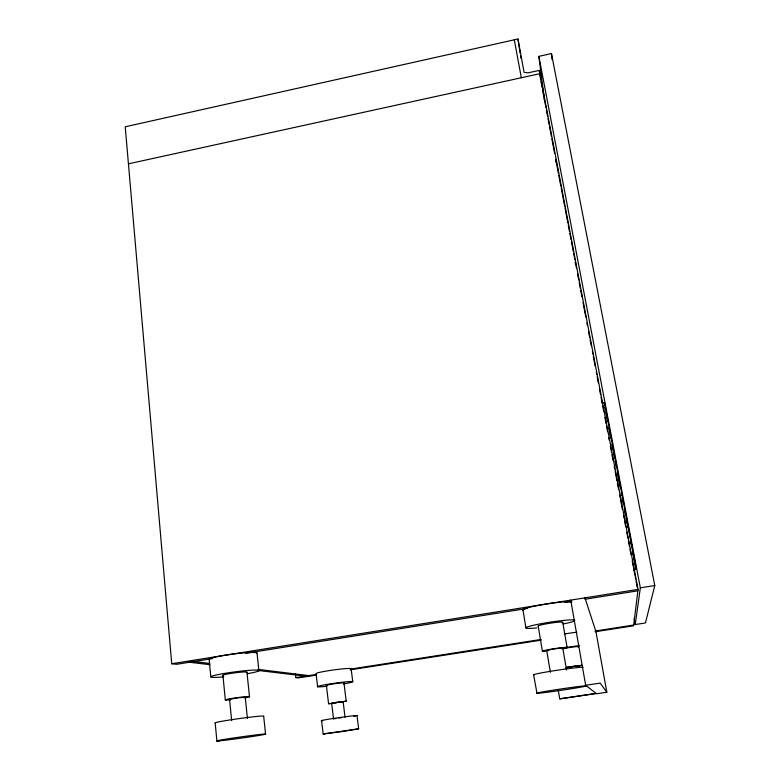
<?xml version="1.0" encoding="UTF-8"?>
<svg xmlns="http://www.w3.org/2000/svg" width="780" height="780" viewBox="0 0 780 780"><rect width="100%" height="100%" fill="white"/><g stroke="black" fill="none" stroke-linecap="round" stroke-linejoin="round"><path stroke-width="1.17" d="M628.192 526.88L625.804 526.9M635.642 565.919L635.573 566.709L633.818 557.495M633.614 569.839L636.012 569.458L636.139 568.084L628.202 526.5M525.32 72.433L528.128 72.823L539.253 70.385L638.059 589.378L633.604 625.784L595.169 631.761M635.242 624.536L640.351 587.837L538.863 56.355L551.46 53.566L654.771 585.536L645.469 622.947L635.242 624.536L634.12 618.559M331.831 703.511L328.565 703.716L346.203 701.132L343.96 682.909M333.538 718.965L331.656 703.258L336.775 702.254L343.122 701.591L345.043 717.288M343.073 701.659L340.762 702.146M346.203 701.132L340.548 702.341M533.617 674.778L536.981 693.303A25.369 0.682 -8.4 0 0 556.257 691.021A25.369 0.682 -8.4 0 0 581.977 686.936L585.019 686.332M356.996 715.543L358.654 728.803L342.693 731.484L323.154 733.99L321.594 720.71M231.65 720.613L229.564 699.358L238.027 697.788L245.271 697.3L247.426 718.477M245.271 697.3L243.906 697.71M264.147 734.487L265.57 734.126L263.689 716.274A24.629 0.975 -7.9 0 0 238.222 718.721A24.629 0.975 -7.9 0 0 215.572 723.041M596.242 693.498L559.913 698.87M524.179 72.745L517.959 39L125.229 126.789L171.727 663.741L176.67 664.297L212.706 658.554M128.437 163.829L539.887 73.681M576.654 666.266C588.12 664.082 560.118 668.138 568.347 667.475M333.996 718.809L335.887 718.468M602.033 403.065L604.432 402.626L630.425 538.873M567.011 667.192L581.938 665.301L576.673 666.432M633.74 568.474L636.139 568.084M640.351 587.837L654.771 585.536M171.727 663.741L638.059 589.378M245.778 653.289L527.387 608.419M564.515 602.501L571.828 601.341M584.961 599.245L637.884 590.811M295.444 673.988L295.864 677.606L316.3 674.427M350.893 669.045L541.125 639.444M595.189 631.039L633.692 625.043M316.475 675.1L298.457 677.898L295.864 677.606M350.113 669.864L541.106 640.166M585.663 685.269L600.171 683.105L606.83 692.231L596.573 693.761L585.663 685.269L570.736 600.112M338.695 718.039L341.659 717.629M570.843 667.183L572.344 666.968M335.049 702.985L336.492 702.8M565.919 667.933L567.664 667.739M323.973 733.931L323.154 733.99L358.654 728.803M218.849 740.902L217.337 741L219.424 740.864M596.135 693.41L559.738 698.822L558.217 689.803M230.344 699.484L229.564 699.358M209.898 664.687L188.253 662.103L192.806 661.372L209.752 663.448M257.985 670.449L306.072 676.201L309.436 675.685L258.053 669.376M584.961 597.841L595.949 631.634L606.83 692.231M630.883 541.271L634.306 559.192M632.931 552.883L633.38 555.184M632.911 553.205L633.36 555.526M633.799 557.846L636.012 569.458M604.861 407.219L605.309 409.598M605.767 411.986L607.581 421.512M608.722 427.479L609.17 429.858M609.629 432.237L610.769 438.194M611.9 444.161L613.041 450.119M613.49 452.498L614.63 458.455M615.079 460.844L616.219 466.801M617.36 472.758L620.081 487.052M621.221 493.009L621.67 495.398M622.128 497.776L623.269 503.734M624.4 509.691L625.541 515.658M625.989 518.037L627.13 523.994M630.533 541.866L630.991 544.255M540.959 81.442L542.1 87.418M542.558 89.817L543.689 95.794M544.148 98.183L545.971 107.747M546.419 110.136L547.56 116.122M548.018 118.511L549.149 124.488M549.608 126.877L551.431 136.441M551.879 138.84L554.619 153.182M555.75 159.169L558.48 173.511M558.792 175.354L560.83 186.04M561.21 187.863L564.671 206.242M565.081 208.192L567.84 222.875M568.269 224.932L569.419 231.182M569.858 233.298L570.999 239.499M571.447 241.663L573.261 251.384M573.729 253.627L574.841 259.701M575.318 261.992L576.459 267.969M577.59 273.956L578.731 279.932M579.189 282.321L580.32 288.298M580.778 290.696L581.919 296.673M583.05 302.65L585.78 317.002M586.921 322.978L587.379 325.367M588.52 331.344L589.651 337.321M590.109 339.719L591.25 345.696M592.381 351.673L592.839 354.061M593.297 356.46L595.111 366.025M596.251 372.002L596.71 374.39M597.158 376.779L598.299 382.765M599.44 388.742L600.571 394.719M601.029 397.108L602.17 403.084M602.618 405.483L603.759 411.46M604.9 417.436L606.031 423.413M606.489 425.812L607.63 431.788M608.761 437.765L609.219 440.154M610.36 446.131L611.491 452.117M611.949 454.506L613.09 460.483M614.221 466.459L614.679 468.848M615.137 471.247L616.951 480.811M617.409 483.2L618.55 489.177M619.681 495.154L620.139 497.552M620.597 499.941L622.42 509.506M623.551 515.483L624.01 517.881M624.468 520.27L625.599 526.246M626.74 532.223L627.88 538.2M628.329 540.599L629.47 546.575M629.928 548.964L631.059 554.941M632.2 560.917L633.341 566.904M633.789 569.293L634.93 575.269M635.212 576.732L635.651 579.082M636.07 581.246L637.221 587.291M514.293 39.819L521.332 77.746M562.76 622.391L567.109 647.575M562.78 648.209L566.524 669.971M546.721 650.549L550.378 672.331M538.181 625.989L542.392 651.183M522.941 609.853L525.895 627.783M517.959 39L520.201 53.43M520.572 55.838L520.942 58.246M539.253 70.385L540.667 79.716M538.863 56.355L544.401 99.742M351.117 668.635L352.745 681.632M555.701 159.939L555.984 162.338M326.391 685.483L328.565 703.716M317.606 686.761L316.075 673.754A17.843 1.219 -7.9 0 1 334.015 669.893A17.843 1.219 -7.9 0 1 350.981 668.977M551.46 53.566L552.113 59.631M575.299 262.07L575.552 264.488M257.069 653.386L258.901 670.761M246.968 672.262L249.483 696.745M222.924 675.285L225.322 699.913M209.137 659.236L210.805 676.806M215.173 722.836L216.879 740.902M604.432 402.626L604.558 404.888M230.646 699.816A12.256 0.692 -7.7 0 1 227.994 699.153A12.256 0.692 -7.7 0 1 245.915 696.667A12.256 0.692 -7.7 0 1 245.242 697.798M223.099 675.509A12.188 0.926 -7.5 0 1 235.872 672.711A12.188 0.926 -7.5 0 1 246.314 672.584M223.743 676.874A24.385 1.862 -7.5 0 1 215.806 675.109A24.385 1.862 -7.5 0 1 252.944 670.117A24.385 1.862 -7.5 0 1 247.416 673.696M209.566 659.753A24.287 2.194 -7.4 0 1 231.787 654.235A24.287 2.194 -7.4 0 1 257.117 653.386M217.22 741.019A24.726 0.624 -8 0 1 239.957 737.042A24.726 0.624 -8 0 1 265.531 734.126M264.215 734.477A24.648 0.624 -8 0 1 242.56 737.948A24.648 0.624 -8 0 1 219.453 740.854M326.927 685.542A8.95 0.517 -8 0 1 334.24 683.807A8.95 0.517 -8 0 1 343.902 683.056M327.083 686.244A17.891 1.034 -8 0 1 321.311 685.474A17.891 1.034 -8 0 1 348.767 681.613A17.891 1.034 -8 0 1 343.512 683.933M355.436 716.05A18.028 0.536 -8.1 0 1 353.886 716.352M322.686 720.7A18.028 0.536 -8.1 0 1 337.457 717.844A18.028 0.536 -8.1 0 1 356.831 715.708M563.803 648.511A9.194 0.546 -8.6 0 1 574.909 646.805A9.194 0.546 -8.6 0 1 578.175 646.951M563.014 648.024A18.389 1.092 -8.6 0 1 579.189 645.655M564.154 634.004A18.34 1.287 -8.7 0 1 576.839 632.239M548.672 650.617A8.171 0.487 -8.6 0 1 548.964 649.906A8.171 0.487 -8.6 0 1 559.894 648.219A8.171 0.487 -8.6 0 1 561.385 648.658M545.415 651.28A12.568 0.751 -8.6 0 1 546.624 650.023A12.568 0.751 -8.6 0 1 564.213 647.449A12.568 0.751 -8.6 0 1 562.77 648.745M538.375 626.223A12.499 1.004 -8.7 0 1 551.372 623.025A12.499 1.004 -8.7 0 1 562.107 622.752M573.69 621.328A25.009 2.018 -8.7 0 1 563.267 623.951M536.903 627.919A25.009 2.018 -8.7 0 1 536.971 624.497A25.009 2.018 -8.7 0 1 574.87 620.09M523.399 610.418A24.911 2.379 -8.8 0 1 542.743 604.578A24.911 2.379 -8.8 0 1 571.711 602.092M536.523 693.235A25.369 0.682 -8.4 0 1 566.865 688.106A25.369 0.682 -8.4 0 1 584.981 686.341M534.027 674.992A25.262 1.063 -8.5 0 1 553.917 670.751A25.262 1.063 -8.5 0 1 583.138 667.261"/></g></svg>
